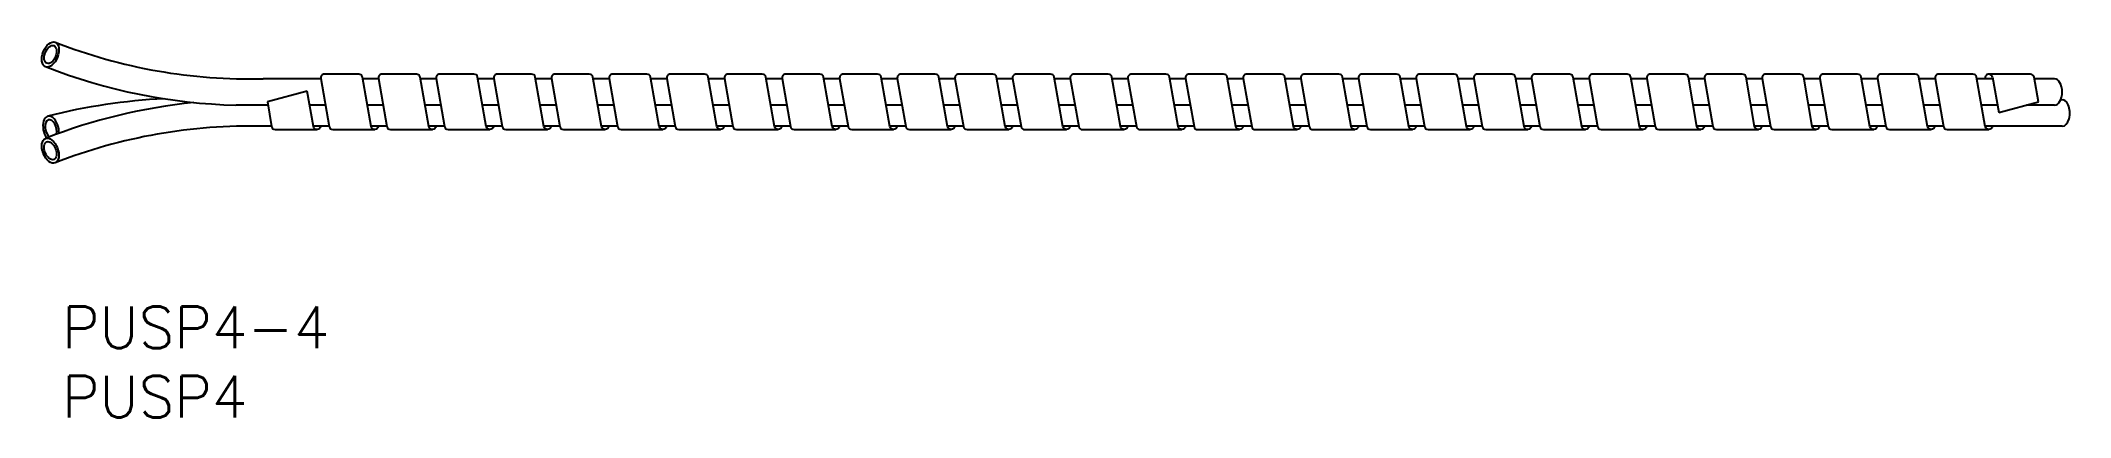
# Model space of a CAD drawing. Extents: x 79 to 225, y 80 to 107.
import ezdxf
from ezdxf.enums import TextEntityAlignment as Align

# ---------------------------------------------------------------- set-up
doc = ezdxf.new("R2010")
doc.units = 0
doc.layers.get('0').update_dxf_attribs({"linetype": 'CONTINUOUS'})
doc.styles.get("Standard").update_dxf_attribs({"font": 'txt.shx', "bigfont": 'extfont.shx'})

msp = doc.modelspace()

# ---------------------------------------------------------------- linework, layer by layer
at = {"color": 7, "linetype": 'CONTINUOUS'}
for p, q in [((94.67, 104.02, -0.08), (94.67, 104.02, -0.08)), ((98.83, 104.02, -0.08), (94.67, 104.02, -0.08)), ((102.99, 104.02), (101.85, 104.02)), ((107.15, 104.02), (106, 104.02)), ((111.31, 104.02), (110.16, 104.02)), ((115.47, 104.02), (114.32, 104.02)), ((119.63, 104.02), (118.48, 104.02)), ((123.79, 104.02), (122.64, 104.02)), ((127.95, 104.02), (126.8, 104.02)), ((132.11, 104.02), (130.96, 104.02)), ((136.27, 104.02), (135.12, 104.02)), ((140.43, 104.02), (139.28, 104.02)), ((144.59, 104.02), (143.44, 104.02)), ((148.75, 104.02), (147.6, 104.02)), ((152.91, 104.02), (151.76, 104.02)), ((157.07, 104.02), (155.92, 104.02)), ((161.23, 104.02), (160.08, 104.02)), ((165.39, 104.02), (164.24, 104.02)), ((169.54, 104.02), (168.4, 104.02)), ((173.7, 104.02), (172.56, 104.02)), ((177.86, 104.02), (176.72, 104.02)), ((182.02, 104.02), (180.88, 104.02)), ((186.18, 104.02), (185.04, 104.02)), ((190.34, 104.02), (189.2, 104.02)), ((194.5, 104.02), (193.36, 104.02)), ((198.66, 104.02), (197.52, 104.02)), ((202.82, 104.02), (201.68, 104.02)), ((206.98, 104.02), (205.83, 104.02)), ((211.14, 104.02), (209.99, 104.02)), ((215.3, 104.02), (214.15, 104.02)), ((219.46, 104.02), (218.31, 104.02)), ((222.19, 104.36), (219.18, 104.36)), ((219.44, 104.14), (219.89, 101.58)), ((222.77, 102.35), (222.45, 104.14)), ((223.92, 104.02), (222.47, 104.02)), ((97.84, 103.13, -0.08), (94.97, 102.36, -0.08)), ((95.01, 102.12, -0.04), (92.71, 102.12, -0.08)), ((99.17, 102.12, 0.04), (98.02, 102.12, 0.02)), ((103.33, 102.12, 0.19), (102.18, 102.12, 0.17)), ((107.49, 102.12, 0.26), (106.34, 102.12, 0.24)), ((111.65, 102.12, 0.33), (110.5, 102.12, 0.31)), ((115.81, 102.12, 0.4), (114.66, 102.12, 0.38)), ((119.97, 102.12, 0.48), (118.82, 102.12, 0.46)), ((124.13, 102.12, 0.55), (122.98, 102.12, 0.53)), ((128.28, 102.12, 0.62), (127.14, 102.12, 0.6)), ((132.44, 102.12, 0.19), (131.3, 102.12, 0.17)), ((136.6, 102.12, 0.26), (135.46, 102.12, 0.24)), ((140.76, 102.12, 0.33), (139.62, 102.12, 0.31)), ((144.92, 102.12, 0.4), (143.78, 102.12, 0.38)), ((149.08, 102.12, 0.48), (147.94, 102.12, 0.46)), ((153.24, 102.12, 0.55), (152.1, 102.12, 0.53)), ((157.4, 102.12, 0.62), (156.26, 102.12, 0.6)), ((161.56, 102.12, 0.19), (160.42, 102.12, 0.17)), ((165.72, 102.12, 0.26), (164.57, 102.12, 0.24)), ((169.88, 102.12, 0.33), (168.73, 102.12, 0.31)), ((174.04, 102.12, 0.4), (172.89, 102.12, 0.38)), ((178.2, 102.12, 0.48), (177.05, 102.12, 0.46)), ((182.36, 102.12, 0.55), (181.21, 102.12, 0.53)), ((186.52, 102.12, 0.62), (185.37, 102.12, 0.6)), ((190.68, 102.12, 0.19), (189.53, 102.12, 0.17)), ((194.84, 102.12, 0.26), (193.69, 102.12, 0.24)), ((199, 102.12, 0.33), (197.85, 102.12, 0.31)), ((203.16, 102.12, 0.4), (202.01, 102.12, 0.38)), ((207.32, 102.12, 0.48), (206.17, 102.12, 0.46)), ((211.48, 102.12, 0.55), (210.33, 102.12, 0.53)), ((215.64, 102.12, 0.62), (214.49, 102.12, 0.6)), ((219.8, 102.12, 0.7), (218.65, 102.12, 0.68)), ((219.89, 101.58), (222.77, 102.35)), ((223.92, 102.12, 0.77), (221.89, 102.12, 0.73)), ((95.28, 100.6, -0.07), (94.67, 100.6, -0.08)), ((99.44, 100.6, 0.01), (98.29, 100.6, -0.01)), ((103.6, 100.6, 0.16), (102.45, 100.6, 0.14)), ((107.76, 100.6, 0.24), (106.61, 100.6, 0.22)), ((111.92, 100.6, 0.32), (110.77, 100.6, 0.29)), ((116.07, 100.6, 0.39), (114.93, 100.6, 0.37)), ((120.23, 100.6, 0.47), (119.09, 100.6, 0.45)), ((124.39, 100.6, 0.54), (123.25, 100.6, 0.52)), ((128.55, 100.6, 0.62), (127.41, 100.6, 0.6)), ((132.71, 100.6, 0.16), (131.57, 100.6, 0.14)), ((136.87, 100.6, 0.24), (135.73, 100.6, 0.22)), ((141.03, 100.6, 0.32), (139.89, 100.6, 0.29)), ((145.19, 100.6, 0.39), (144.05, 100.6, 0.37)), ((149.35, 100.6, 0.47), (148.21, 100.6, 0.45)), ((153.51, 100.6, 0.54), (152.36, 100.6, 0.52)), ((157.67, 100.6, 0.62), (156.52, 100.6, 0.6)), ((161.83, 100.6, 0.16), (160.68, 100.6, 0.14)), ((165.99, 100.6, 0.24), (164.84, 100.6, 0.22)), ((170.15, 100.6, 0.32), (169, 100.6, 0.29)), ((174.31, 100.6, 0.39), (173.16, 100.6, 0.37)), ((178.47, 100.6, 0.47), (177.32, 100.6, 0.45)), ((182.63, 100.6, 0.54), (181.48, 100.6, 0.52)), ((186.79, 100.6, 0.62), (185.64, 100.6, 0.6)), ((190.95, 100.6, 0.16), (189.8, 100.6, 0.14)), ((195.11, 100.6, 0.24), (193.96, 100.6, 0.22)), ((199.27, 100.6, 0.32), (198.12, 100.6, 0.29)), ((203.43, 100.6, 0.39), (202.28, 100.6, 0.37)), ((207.59, 100.6, 0.47), (206.44, 100.6, 0.45)), ((211.75, 100.6, 0.54), (210.6, 100.6, 0.52)), ((215.9, 100.6, 0.62), (214.76, 100.6, 0.6)), ((224.47, 100.6, 0.78), (218.92, 100.6, 0.68))]:
    msp.add_line(p, q, dxfattribs=at)
for points in [[(102.98, 100.6, -0.38453), (102.72, 100.36, -0.36397), (102.45, 100.58), (101.83, 104.14, 0.36397), (101.56, 104.36), (99.09, 104.36, 0.466308), (98.83, 104.04), (99.44, 100.58, 0.36397), (99.7, 100.36), (102.72, 100.36)], [(107.14, 100.6, -0.38453), (106.88, 100.36, -0.36397), (106.61, 100.58), (105.99, 104.14, 0.36397), (105.72, 104.36), (103.25, 104.36, 0.466308), (102.99, 104.04), (103.6, 100.58, 0.36397), (103.86, 100.36), (106.88, 100.36)], [(111.3, 100.6, -0.38453), (111.03, 100.36, -0.36397), (110.77, 100.58), (110.14, 104.14, 0.36397), (109.88, 104.36), (107.41, 104.36, 0.466308), (107.15, 104.04), (107.76, 100.58, 0.36397), (108.02, 100.36), (111.03, 100.36)], [(115.46, 100.6, -0.38453), (115.19, 100.36, -0.36397), (114.93, 100.58), (114.3, 104.14, 0.36397), (114.04, 104.36), (111.57, 104.36, 0.466308), (111.31, 104.04), (111.92, 100.58, 0.36397), (112.18, 100.36), (115.19, 100.36)], [(119.62, 100.6, -0.38453), (119.35, 100.36, -0.36397), (119.09, 100.58), (118.46, 104.14, 0.36397), (118.2, 104.36), (115.73, 104.36, 0.466308), (115.47, 104.04), (116.08, 100.58, 0.36397), (116.34, 100.36), (119.35, 100.36)], [(123.78, 100.6, -0.38453), (123.51, 100.36, -0.36397), (123.25, 100.58), (122.62, 104.14, 0.36397), (122.36, 104.36), (119.89, 104.36, 0.466308), (119.63, 104.04), (120.24, 100.58, 0.36397), (120.5, 100.36), (123.51, 100.36)], [(127.94, 100.6, -0.38453), (127.67, 100.36, -0.36397), (127.41, 100.58), (126.78, 104.14, 0.36397), (126.52, 104.36), (124.05, 104.36, 0.466308), (123.79, 104.04), (124.4, 100.58, 0.36397), (124.66, 100.36), (127.67, 100.36)], [(132.1, 100.6, -0.38453), (131.83, 100.36, -0.36397), (131.57, 100.58), (130.94, 104.14, 0.36397), (130.68, 104.36), (128.21, 104.36, 0.466308), (127.95, 104.04), (128.56, 100.58, 0.36397), (128.82, 100.36), (131.83, 100.36)], [(136.26, 100.6, -0.38453), (135.99, 100.36, -0.36397), (135.73, 100.58), (135.1, 104.14, 0.36397), (134.84, 104.36), (132.37, 104.36, 0.466308), (132.11, 104.04), (132.72, 100.58, 0.36397), (132.98, 100.36), (135.99, 100.36)], [(140.42, 100.6, -0.38453), (140.15, 100.36, -0.36397), (139.89, 100.58), (139.26, 104.14, 0.36397), (139, 104.36), (136.53, 104.36, 0.466308), (136.26, 104.04), (136.88, 100.58, 0.36397), (137.14, 100.36), (140.15, 100.36)], [(144.58, 100.6, -0.38453), (144.31, 100.36, -0.36397), (144.05, 100.58), (143.42, 104.14, 0.36397), (143.16, 104.36), (140.69, 104.36, 0.466308), (140.42, 104.04), (141.04, 100.58, 0.36397), (141.3, 100.36), (144.31, 100.36)], [(148.74, 100.6, -0.38453), (148.47, 100.36, -0.36397), (148.21, 100.58), (147.58, 104.14, 0.36397), (147.32, 104.36), (144.85, 104.36, 0.466308), (144.58, 104.04), (145.2, 100.58, 0.36397), (145.46, 100.36), (148.47, 100.36)], [(152.9, 100.6, -0.38453), (152.63, 100.36, -0.36397), (152.37, 100.58), (151.74, 104.14, 0.36397), (151.48, 104.36), (149.01, 104.36, 0.466308), (148.74, 104.04), (149.35, 100.58, 0.36397), (149.62, 100.36), (152.63, 100.36)], [(157.06, 100.6, -0.38453), (156.79, 100.36, -0.36397), (156.53, 100.58), (155.9, 104.14, 0.36397), (155.64, 104.36), (153.17, 104.36, 0.466308), (152.9, 104.04), (153.51, 100.58, 0.36397), (153.78, 100.36), (156.79, 100.36)], [(161.22, 100.6, -0.38453), (160.95, 100.36, -0.36397), (160.69, 100.58), (160.06, 104.14, 0.36397), (159.8, 104.36), (157.33, 104.36, 0.466308), (157.06, 104.04), (157.67, 100.58, 0.36397), (157.94, 100.36), (160.95, 100.36)], [(165.37, 100.6, -0.38453), (165.11, 100.36, -0.36397), (164.85, 100.58), (164.22, 104.14, 0.36397), (163.96, 104.36), (161.48, 104.36, 0.466308), (161.22, 104.04), (161.83, 100.58, 0.36397), (162.1, 100.36), (165.11, 100.36)], [(169.53, 100.6, -0.38453), (169.27, 100.36, -0.36397), (169.01, 100.58), (168.38, 104.14, 0.36397), (168.12, 104.36), (165.64, 104.36, 0.466308), (165.38, 104.04), (165.99, 100.58, 0.36397), (166.26, 100.36), (169.27, 100.36)], [(173.69, 100.6, -0.38453), (173.43, 100.36, -0.36397), (173.17, 100.58), (172.54, 104.14, 0.36397), (172.28, 104.36), (169.8, 104.36, 0.466308), (169.54, 104.04), (170.15, 100.58, 0.36397), (170.42, 100.36), (173.43, 100.36)], [(177.85, 100.6, -0.38453), (177.59, 100.36, -0.36397), (177.33, 100.58), (176.7, 104.14, 0.36397), (176.44, 104.36), (173.96, 104.36, 0.466308), (173.7, 104.04), (174.31, 100.58, 0.36397), (174.57, 100.36), (177.59, 100.36)], [(182.01, 100.6, -0.38453), (181.75, 100.36, -0.36397), (181.49, 100.58), (180.86, 104.14, 0.36397), (180.6, 104.36), (178.12, 104.36, 0.466308), (177.86, 104.04), (178.47, 100.58, 0.36397), (178.73, 100.36), (181.75, 100.36)], [(186.17, 100.6, -0.38453), (185.91, 100.36, -0.36397), (185.64, 100.58), (185.02, 104.14, 0.36397), (184.75, 104.36), (182.28, 104.36, 0.466308), (182.02, 104.04), (182.63, 100.58, 0.36397), (182.89, 100.36), (185.91, 100.36)], [(190.33, 100.6, -0.38453), (190.07, 100.36, -0.36397), (189.8, 100.58), (189.18, 104.14, 0.36397), (188.91, 104.36), (186.44, 104.36, 0.466308), (186.18, 104.04), (186.79, 100.58, 0.36397), (187.05, 100.36), (190.07, 100.36)], [(194.49, 100.6, -0.38453), (194.23, 100.36, -0.36397), (193.96, 100.58), (193.34, 104.14, 0.36397), (193.07, 104.36), (190.6, 104.36, 0.466308), (190.34, 104.04), (190.95, 100.58, 0.36397), (191.21, 100.36), (194.23, 100.36)], [(198.65, 100.6, -0.38453), (198.39, 100.36, -0.36397), (198.12, 100.58), (197.5, 104.14, 0.36397), (197.23, 104.36), (194.76, 104.36, 0.466308), (194.5, 104.04), (195.11, 100.58, 0.36397), (195.37, 100.36), (198.39, 100.36)], [(202.81, 100.6, -0.38453), (202.55, 100.36, -0.36397), (202.28, 100.58), (201.66, 104.14, 0.36397), (201.39, 104.36), (198.92, 104.36, 0.466308), (198.66, 104.04), (199.27, 100.58, 0.36397), (199.53, 100.36), (202.55, 100.36)], [(206.97, 100.6, -0.38453), (206.71, 100.36, -0.36397), (206.44, 100.58), (205.82, 104.14, 0.36397), (205.55, 104.36), (203.08, 104.36, 0.466308), (202.82, 104.04), (203.43, 100.58, 0.36397), (203.69, 100.36), (206.71, 100.36)], [(211.13, 100.6, -0.38453), (210.87, 100.36, -0.36397), (210.6, 100.58), (209.97, 104.14, 0.36397), (209.71, 104.36), (207.24, 104.36, 0.466308), (206.98, 104.04), (207.59, 100.58, 0.36397), (207.85, 100.36), (210.87, 100.36)], [(215.29, 100.6, -0.38453), (215.02, 100.36, -0.36397), (214.76, 100.58), (214.13, 104.14, 0.36397), (213.87, 104.36), (211.4, 104.36, 0.466308), (211.14, 104.04), (211.75, 100.58, 0.36397), (212.01, 100.36), (215.02, 100.36)], [(219.45, 100.6, -0.38453), (219.18, 100.36, -0.36397), (218.92, 100.58), (218.29, 104.14, 0.36397), (218.03, 104.36), (215.56, 104.36, 0.466308), (215.3, 104.04), (215.91, 100.58, 0.36397), (216.17, 100.36), (219.18, 100.36)], [(98.82, 100.6, -0.38453), (98.56, 100.36, -0.36397), (98.29, 100.58), (97.84, 103.13)], [(94.97, 102.36), (95.28, 100.58, 0.36397), (95.54, 100.36), (98.56, 100.36)]]:
    msp.add_lwpolyline(points, format="xyb", dxfattribs=at)
at = {"color": 7, "linetype": 'CONTINUOUS', "extrusion": (-0.760094, 0.298202, 0.57735)}
for radius in [0.952, 0.686]:
    msp.add_circle((-127.44, 20.26, -28.79), radius, dxfattribs=at)
at = {"color": 7, "linetype": 'CONTINUOUS', "extrusion": (-0.760094, -0.298202, 0.57735)}
for radius in [0.952, 0.686]:
    msp.add_circle((-63.04, 63.41, -89.8), radius, dxfattribs=at)
at = {"color": 7, "linetype": 'CONTINUOUS'}
for centre, radius, start, end in [((93.71, 142.49, -0.08), 38.48, 248.5788, 271.4212), ((93.71, 142.49, -0.08), 40.38, 248.5788, 268.5788), ((219.18, 104.09), 0.267, 90, 190), ((219.18, 104.09), 0.267, 10, 90), ((222.19, 104.09), 0.267, 10, 90), ((89.68, 59.59, -0.08), 43.05, 92.8631, 104.1865), ((93.71, 62.13, -0.08), 40.38, 95.7461, 111.4212), ((93.71, 62.13, -0.08), 38.48, 88.5788, 111.4212)]:
    msp.add_arc(centre, radius, start, end, dxfattribs=at)
at = {"color": 7, "linetype": 'CONTINUOUS', "extrusion": (-0.816497, 0, 0.57735)}
for centre, end in [((-103.07, 129.28, -182.83), 180), ((-101.55, 130.24, -182.83), 192.6357)]:
    msp.add_arc(centre, 0.952, 0, end, dxfattribs=at)
at = {"color": 7, "linetype": 'CONTINUOUS', "extrusion": (-0.79227, -0.197419, 0.57735)}
for radius, start, end in [(0.952, 62.4065, 305.2649), (0.686, 47.651, 320.0202)]:
    msp.add_arc((-78.23, 58.41, -82.74), radius, start, end, dxfattribs=at)

# ---------------------------------------------------------------- texts
at = {"color": 7, "linetype": 'CONTINUOUS'}
for s, p in [('PUSP4-4', (80.16, 86.08)), ('PUSP4', (80.16, 81.08))]:
    msp.add_text(s, height=3, dxfattribs=at).set_placement(p, align=Align.MIDDLE_LEFT)

doc.saveas('drawing.dxf')
